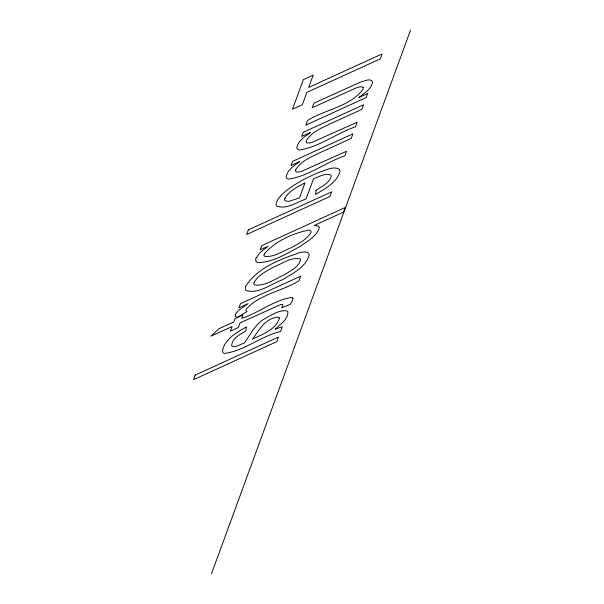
<?xml version="1.0" encoding="UTF-8"?>
<svg xmlns="http://www.w3.org/2000/svg" width="604" height="604" viewBox="0 0 604 604"><rect width="100%" height="100%" fill="white"/><g stroke="black" fill="none" stroke-linecap="round" stroke-linejoin="round"><path stroke-width="0.91" d="M211.476 573.8L410.501 30.2M235.417 314.307L235.386 316.277L236.987 317.523L247.059 311.611L246.017 310.683L246.077 309.256C259.561 294.095 282.468 291.136 299.131 280.724L300.807 276.134L240.445 303.684L238.935 307.821L248.085 303.638L238.542 310.426L235.417 314.307M255.93 258.286L255.734 261.094L257.666 262.589C273.046 262.453 286.84 253.431 300.052 246.47C307.126 241.222 317.145 236.421 319.403 227.225L318.497 226.017L314.133 225.511L343.525 212.102L345.201 207.504L261.706 245.624L260.173 249.807L268.017 246.228L259.886 252.721L255.93 258.286M246.243 327.028L245.964 330.894C240.279 334.42 231.906 338.112 231.649 345.85L233.446 346.847L236.572 346.235L244.461 342.883C250.788 334.201 255.326 323.668 265.33 318.406C271.906 314.888 279.131 309.716 286.945 310.894L287.882 311.785C288.297 319.493 280.007 324.363 275.19 329.18L282.294 326.696L280.543 331.49C260.958 336.164 244.243 350.901 224.303 353.483L222.936 352.54L222.491 350.667C225.02 338.965 236.609 332.442 246.243 327.028M363.178 87.55L363.057 89.188C350.154 106.84 324.975 109.415 307.504 120.536L305.82 125.134L366.183 97.576L367.693 93.469L358.821 97.516C364.031 93.333 371.369 89.347 372.54 82.167L371.792 80.702L370.146 79.947L367.783 79.97L360.709 82.016L313.861 103.163L312.185 107.754L356.36 87.829L359.712 86.855L362.022 86.772L363.178 87.55M279.418 317.893C276.338 329.663 262.295 334.178 252.48 339.221C259.071 330.101 265.307 318.134 277.999 317.115L279.418 317.893M316.043 190.305L315.613 194.458C324.892 188.546 337.274 182.718 339.992 171.053L339.38 169.241C333.302 165.821 326.039 170.237 320.037 171.944C308.886 176.587 297.961 182 288.229 189.211A29.581 8.305 -29.9 0 0 277.976 199.267L276.473 202.189L276.036 204.545L276.723 206.183C286.681 209.648 296.957 202.159 306.13 198.89L313.529 178.686C318.95 176.964 325.095 172.759 330.871 174.994L331.317 176.028C329.512 183.171 321.57 186.425 316.043 190.305M295.733 169.747L295.567 171.249L296.413 172.102L300.656 171.747L346.53 151.249L344.854 155.847C325.752 162.265 308.591 176.217 288.433 179.131L286.825 178.369L286.145 176.889C287.3 169.769 294.382 165.685 299.614 161.6L291.037 165.519L292.547 161.381L352.91 133.831L351.234 138.422L318.263 153.469C310.011 157.546 300.528 161.366 295.733 169.747M306.371 140.687L306.205 142.197L307.051 143.042L311.302 142.687L357.175 122.197L355.492 126.787C336.39 133.205 319.229 147.157 299.071 150.071L297.462 149.309L296.783 147.829C297.938 140.709 305.02 136.625 310.26 132.54L301.675 136.459L303.185 132.321L363.548 104.771L361.872 109.362L328.901 124.409C320.649 128.486 311.166 132.314 306.371 140.687M264.107 254.193L263.94 255.454L264.529 256.292C273.627 257.636 282.03 251.332 290.192 248.184C297.606 244.039 306.288 240.241 310.849 232.691A16.097 4.515 -29.9 0 0 309.18 230.101C292.668 233.182 275.099 241.177 264.107 254.193M254.148 282.43L253.907 283.895L254.45 284.892C265.118 286.636 275.077 278.708 284.537 274.714C290.381 270.766 298.67 267.262 300.603 259.856L300.067 258.844C291.173 256.919 282.687 263.533 274.661 266.538C267.21 270.713 258.497 274.677 254.148 282.43M284.869 198.399L284.627 199.894L285.186 200.89L288.697 201.389L299.486 197.908L305.02 182.778C297.636 186.81 289.173 190.736 284.869 198.399M292.948 298.421L292.57 300.437L290.396 304.325L281.6 307.783L282.732 305.586L282.574 304.356L280.868 304.476L240.037 322.913L238.346 327.527L230.388 331.166L232.079 326.545L210.992 336.171L218.799 328.803L233.748 321.977L234.979 318.61L242.936 314.978L241.706 318.346C258.814 312.902 274.359 299.72 292.23 297.364L292.948 298.421M245.677 286.296L245.209 288.735L245.858 290.441C258.369 294.503 270.985 283.948 282.279 279.826C292.389 273.582 305.805 267.368 309.256 255.024L308.621 253.28A29.271 8.214 -29.9 0 0 300.06 252.532C280.15 259.32 257.327 267.693 245.677 286.296M195.175 375.092L193.499 379.682L276.821 341.645L278.504 337.055L195.175 375.092M248.342 229.875L246.666 234.473L329.988 196.436L331.672 191.838L248.342 229.875M303.359 79.615L292.51 109.256L302.34 104.771L306.87 92.397L380.361 58.852L382.173 53.899L308.682 87.444L313.197 75.123L303.359 79.615"/></g></svg>
